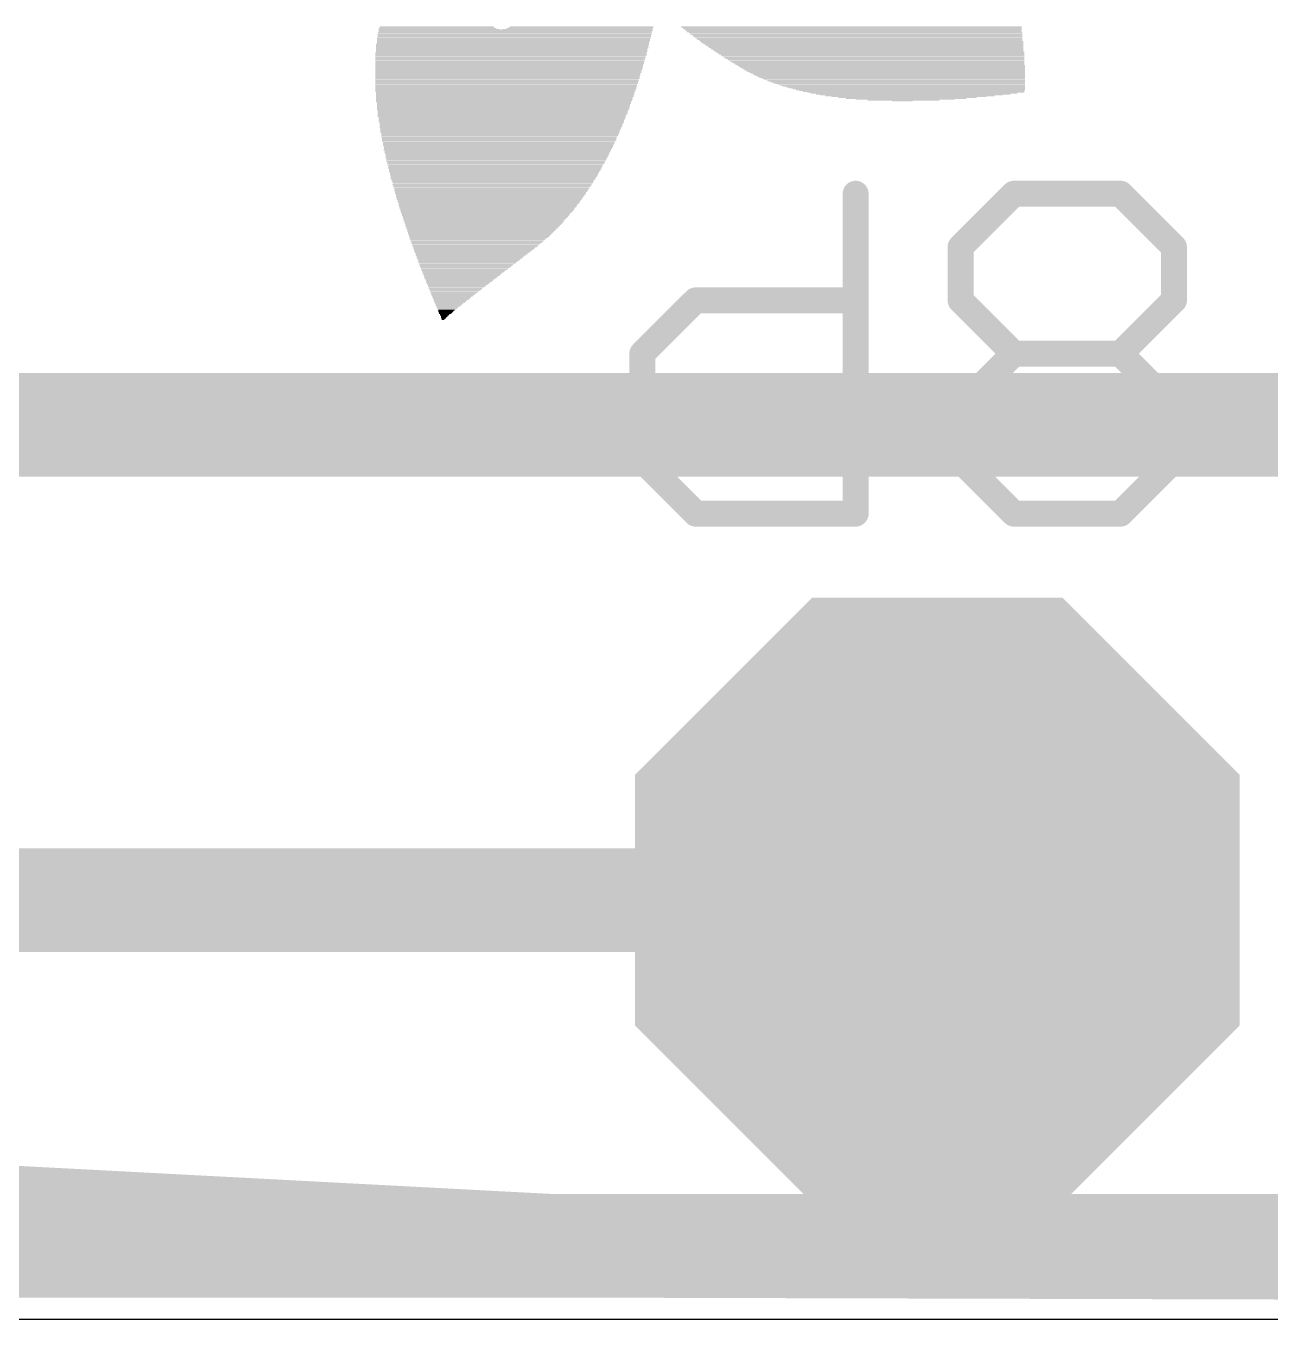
# Model space of a CAD drawing. Extents: x -0.4 to 69.7, y 0.1 to 20.6.
# Drawn here: x 21.452 to 25.11, y 0.102 to 3.966 of the extents above; entities that cross this region are included whole.
import ezdxf

# ---------------------------------------------------------------- set-up
doc = ezdxf.new("R2010")
doc.units = 0
for name, color, linetype in [('1', 12, 'CONTINUOUS'), ('16', 132, 'CONTINUOUS'), ('17', 110, 'CONTINUOUS'), ('20', 53, 'CONTINUOUS'), ('21', 253, 'CONTINUOUS'), ('51', 253, 'CONTINUOUS')]:
    doc.layers.add(name, color=color, linetype=linetype)

# ---------------------------------------------------------------- blocks, each defined once
blk = doc.blocks.new('RECT')
blk.add_solid([(-0.5, -0.5), (0.5, -0.5), (-0.5, 0.5), (0.5, 0.5)])
blk = doc.blocks.new('OCTAGONP')
at = {"const_width": 0.5}
blk.add_lwpolyline([(-0.25, -0.1036), (-0.25, 0.1036), (-0.1036, 0.25), (0.1036, 0.25), (0.25, 0.1036), (0.25, -0.1036), (0.1036, -0.25), (-0.1036, -0.25), (-0.25, -0.1036), (-0.25, 0.1036)], dxfattribs=at)

msp = doc.modelspace()

# ---------------------------------------------------------------- linework, layer by layer
at = {"layer": '1', "const_width": 0.3048}
for points in [[(20.574, 0.508), (22.987, 0.381)], [(22.987, 0.381), (69.469, 0.254)]]:
    msp.add_lwpolyline(points, dxfattribs=at)
at = {"layer": '1', "const_width": 0.1524}
for points in [[(22.9872, 0.4572, 1), (22.9868, 0.3048)], [(22.983, 0.3049, 1), (22.991, 0.4571)]]:
    msp.add_lwpolyline(points, format="xyb", dxfattribs=at)
at = {"layer": '16', "const_width": 0.3048}
for points in [[(12.192, 2.794), (34.798, 2.794)], [(9.017, 1.397), (24.13, 1.397)], [(69.469, 0.381), (-0.254, 0.381)]]:
    msp.add_lwpolyline(points, dxfattribs=at)
at = {"layer": '16', "const_width": 0.1524}
msp.add_lwpolyline([(24.13, 1.3208, 1), (24.13, 1.4732)], format="xyb", dxfattribs=at)
at = {"layer": '20'}
msp.add_line((0.132, 0.165), (69.581, 0.165), dxfattribs=at)
at = {"layer": '21', "const_width": 0.0381}
for points in [[(23.909, 3.474, 1), (23.8709, 3.474)], [(24.3552, 3.4931, 1), (24.3552, 3.455)], [(24.3687, 3.4605, 1), (24.3417, 3.4875)], [(24.6822, 3.4875, 1), (24.6552, 3.4605)], [(24.6687, 3.455, 1), (24.6687, 3.4931)], [(24.1849, 3.3307, 1), (24.2119, 3.3038)], [(24.2175, 3.3172, 1), (24.1794, 3.3172)], [(24.8445, 3.3172, 1), (24.8064, 3.3172)], [(24.812, 3.3038, 1), (24.839, 3.3307)], [(23.4197, 3.1795, 1), (23.4197, 3.1414)], [(23.4331, 3.147, 1), (23.4062, 3.1739)], [(23.89, 3.1414, 1), (23.89, 3.1795)], [(24.2119, 3.1739, 1), (24.1849, 3.147)], [(24.1794, 3.1605, 1), (24.2175, 3.1605)], [(24.8064, 3.1605, 1), (24.8445, 3.1605)], [(24.839, 3.147, 1), (24.812, 3.1739)], [(23.282, 3.0037, 1), (23.2439, 3.0037)], [(23.2494, 3.0172, 1), (23.2764, 2.9902)], [(24.3552, 3.0228, 1), (24.3552, 2.9847)], [(24.3687, 2.9902, 1), (24.3417, 3.0172)], [(24.3417, 2.9902, 1), (24.3687, 3.0172)], [(24.6822, 3.0172, 1), (24.6552, 2.9902)], [(24.6552, 3.0172, 1), (24.6822, 2.9902)], [(24.6687, 2.9847, 1), (24.6687, 3.0228)], [(24.1849, 2.8604, 1), (24.2119, 2.8335)], [(24.2175, 2.8469, 1), (24.1794, 2.8469)], [(24.8445, 2.8469, 1), (24.8064, 2.8469)], [(24.812, 2.8335, 1), (24.839, 2.8604)], [(23.2764, 2.7036, 1), (23.2494, 2.6767)], [(23.2439, 2.6902, 1), (23.282, 2.6902)], [(24.2119, 2.7036, 1), (24.1849, 2.6767)], [(24.1794, 2.6902, 1), (24.2175, 2.6902)], [(24.8064, 2.6902, 1), (24.8445, 2.6902)], [(24.839, 2.6767, 1), (24.812, 2.7036)], [(23.4197, 2.5525, 1), (23.4197, 2.5144)], [(23.4062, 2.5199, 1), (23.4331, 2.5469)], [(23.8709, 2.5334, 1), (23.909, 2.5334)], [(23.89, 2.5144, 1), (23.89, 2.5525)], [(24.3552, 2.5525, 1), (24.3552, 2.5144)], [(24.3417, 2.5199, 1), (24.3687, 2.5469)], [(24.6552, 2.5469, 1), (24.6822, 2.5199)], [(24.6687, 2.5144, 1), (24.6687, 2.5525)]]:
    msp.add_lwpolyline(points, format="xyb", dxfattribs=at)
at = {"layer": '21', "const_width": 0.0762}
for points in [[(23.89, 3.474), (23.89, 2.5334)], [(24.1984, 3.3172), (24.3552, 3.474)], [(24.3552, 3.474), (24.6687, 3.474)], [(24.6687, 3.474), (24.8255, 3.3172)], [(24.1984, 3.1605), (24.1984, 3.3172)], [(24.8255, 3.3172), (24.8255, 3.1605)], [(23.2629, 3.0037), (23.4197, 3.1605)], [(23.4197, 3.1605), (23.89, 3.1605)], [(24.3552, 3.0037), (24.1984, 3.1605)], [(24.8255, 3.1605), (24.6687, 3.0037)], [(23.2629, 2.6902), (23.2629, 3.0037)], [(24.1984, 2.8469), (24.3552, 3.0037)], [(24.3552, 3.0037), (24.6687, 3.0037)], [(24.6687, 3.0037), (24.8255, 2.8469)], [(24.1984, 2.6902), (24.1984, 2.8469)], [(24.8255, 2.8469), (24.8255, 2.6902)], [(23.4197, 2.5334), (23.2629, 2.6902)], [(24.3552, 2.5334), (24.1984, 2.6902)], [(24.8255, 2.6902), (24.6687, 2.5334)], [(23.89, 2.5334), (23.4197, 2.5334)], [(24.6687, 2.5334), (24.3552, 2.5334)]]:
    msp.add_lwpolyline(points, dxfattribs=at)

# ---------------------------------------------------------------- block references
at = {"layer": '17', "xscale": 1.778, "yscale": 1.778, "rotation": 90}
msp.add_blockref('OCTAGONP', (24.13, 1.397), dxfattribs=at)
msp.add_blockref('OCTAGONP', (24.13, 1.397), dxfattribs=at)
at = {"layer": '21', "rotation": 180}
for p, xscale, yscale in [((22.888, 3.9473), 0.8052, 0.0024), ((22.888, 3.9447), 0.8052, 0.0026), ((22.888, 3.9422), 0.8052, 0.0024), ((22.6657, 3.9574), 0.3556, 0.0026), ((22.8905, 3.9549), 0.8052, 0.0024), ((22.8905, 3.9523), 0.8052, 0.0026), ((22.6607, 3.96), 0.3454, 0.0024), ((22.8893, 3.9498), 0.8026, 0.0024), ((22.6594, 3.9625), 0.3378, 0.0024), ((22.6582, 3.965), 0.3352, 0.0026), ((23.0722, 3.9574), 0.4418, 0.0026), ((23.0785, 3.96), 0.4292, 0.0024), ((23.0823, 3.9625), 0.4268, 0.0024), ((23.0849, 3.965), 0.4216, 0.0026), ((23.8773, 3.965), 1.0008, 0.0026), ((23.8786, 3.9625), 0.9982, 0.0024), ((23.8799, 3.96), 0.9956, 0.0024), ((23.8824, 3.9574), 0.9906, 0.0026), ((23.8837, 3.9549), 0.988, 0.0024), ((23.885, 3.9523), 0.9854, 0.0026), ((23.8862, 3.9498), 0.983, 0.0024), ((23.89, 3.9473), 0.9804, 0.0024), ((23.8913, 3.9447), 0.9778, 0.0026), ((23.8926, 3.9422), 0.9752, 0.0024), ((22.8817, 3.9142), 0.8026, 0.0026), ((22.8817, 3.9117), 0.8026, 0.0024), ((22.8804, 3.9092), 0.8, 0.0024), ((22.8804, 3.9066), 0.8, 0.0026), ((22.8804, 3.9041), 0.8, 0.0024), ((22.8842, 3.9295), 0.8026, 0.0024), ((22.8842, 3.9269), 0.8026, 0.0026), ((22.8842, 3.9244), 0.8026, 0.0024), ((22.8842, 3.9219), 0.8026, 0.0024), ((22.8855, 3.932), 0.805, 0.0026), ((22.883, 3.9193), 0.8, 0.0026), ((22.883, 3.9168), 0.8, 0.0024), ((22.8867, 3.9396), 0.8026, 0.0026), ((22.8867, 3.9371), 0.8026, 0.0024), ((22.8867, 3.9346), 0.8026, 0.0024), ((23.8951, 3.9396), 0.9702, 0.0026), ((23.8964, 3.9371), 0.9676, 0.0024), ((23.8976, 3.9346), 0.9652, 0.0024), ((23.9002, 3.932), 0.96, 0.0026), ((23.9015, 3.9295), 0.9574, 0.0024), ((23.9027, 3.9269), 0.955, 0.0026), ((23.9053, 3.9244), 0.9498, 0.0024), ((23.9078, 3.9219), 0.95, 0.0024), ((23.9091, 3.9193), 0.9474, 0.0026), ((23.9116, 3.9168), 0.9424, 0.0024), ((23.9129, 3.9142), 0.9398, 0.0026), ((23.9155, 3.9117), 0.9346, 0.0024), ((23.9167, 3.9092), 0.9322, 0.0024), ((23.9193, 3.9066), 0.927, 0.0026), ((23.9205, 3.9041), 0.9246, 0.0024), ((22.8753, 3.8787), 0.795, 0.0024), ((22.8753, 3.8761), 0.795, 0.0026), ((22.8753, 3.8736), 0.795, 0.0024), ((22.8766, 3.8888), 0.7974, 0.0026), ((22.8766, 3.8863), 0.7974, 0.0024), ((22.8766, 3.8838), 0.7974, 0.0024), ((22.8766, 3.8812), 0.7974, 0.0026), ((22.8741, 3.8711), 0.7924, 0.0024), ((22.8741, 3.8685), 0.7924, 0.0026), ((22.8741, 3.866), 0.7924, 0.0024), ((22.8741, 3.8634), 0.7924, 0.0026), ((22.8791, 3.899), 0.7976, 0.0024), ((22.8791, 3.8965), 0.7976, 0.0024), ((22.8791, 3.8939), 0.7976, 0.0026), ((22.8791, 3.8914), 0.7976, 0.0024), ((22.8804, 3.9015), 0.8, 0.0026), ((23.9231, 3.9015), 0.9194, 0.0026), ((23.9243, 3.899), 0.917, 0.0024), ((23.9269, 3.8965), 0.9118, 0.0024), ((23.9282, 3.8939), 0.9092, 0.0026), ((23.9319, 3.8914), 0.9068, 0.0024), ((23.9332, 3.8888), 0.9042, 0.0026), ((23.9358, 3.8863), 0.899, 0.0024), ((23.937, 3.8838), 0.8966, 0.0024), ((23.9396, 3.8812), 0.8914, 0.0026), ((23.9408, 3.8787), 0.889, 0.0024), ((23.9434, 3.8761), 0.8838, 0.0026), ((23.9446, 3.8736), 0.8814, 0.0024), ((23.9472, 3.8711), 0.8762, 0.0024), ((23.9497, 3.8685), 0.8712, 0.0026), ((23.951, 3.866), 0.8686, 0.0024), ((23.9535, 3.8634), 0.8636, 0.0026), ((22.8715, 3.8533), 0.7874, 0.0024), ((22.8715, 3.8507), 0.7874, 0.0026), ((22.8715, 3.8482), 0.7874, 0.0024), ((22.8715, 3.8457), 0.7874, 0.0024), ((22.8702, 3.8431), 0.7848, 0.0026), ((22.8702, 3.8406), 0.7848, 0.0024), ((22.8702, 3.838), 0.7848, 0.0026), ((22.8677, 3.8279), 0.7798, 0.0024), ((22.8677, 3.8253), 0.7798, 0.0026), ((22.8728, 3.8609), 0.7898, 0.0024), ((22.8728, 3.8584), 0.7898, 0.0024), ((22.8728, 3.8558), 0.7898, 0.0026), ((22.869, 3.8355), 0.7822, 0.0024), ((22.869, 3.833), 0.7822, 0.0024), ((22.869, 3.8304), 0.7822, 0.0026), ((23.9548, 3.8609), 0.861, 0.0024), ((23.9573, 3.8584), 0.856, 0.0024), ((23.9599, 3.8558), 0.8508, 0.0026), ((23.9612, 3.8533), 0.8482, 0.0024), ((23.965, 3.8507), 0.8458, 0.0026), ((23.9675, 3.8482), 0.8408, 0.0024), ((23.9688, 3.8457), 0.8382, 0.0024), ((23.9713, 3.8431), 0.8332, 0.0026), ((23.9739, 3.8406), 0.828, 0.0024), ((23.9752, 3.838), 0.8254, 0.0026), ((23.9777, 3.8355), 0.8204, 0.0024), ((23.9802, 3.833), 0.8154, 0.0024), ((23.9828, 3.8304), 0.8102, 0.0026), ((23.9853, 3.8279), 0.8052, 0.0024), ((23.9879, 3.8253), 0.8, 0.0026), ((22.8677, 3.8228), 0.7798, 0.0024), ((22.8664, 3.8203), 0.7772, 0.0024), ((22.8664, 3.8177), 0.7772, 0.0026), ((22.8664, 3.8152), 0.7772, 0.0024), ((22.8664, 3.8126), 0.7772, 0.0026), ((22.8626, 3.7949), 0.7696, 0.0024), ((22.8626, 3.7923), 0.7696, 0.0026), ((22.8626, 3.7898), 0.7696, 0.0024), ((22.8652, 3.8101), 0.7746, 0.0024), ((22.8652, 3.8076), 0.7746, 0.0024), ((22.8652, 3.805), 0.7746, 0.0026), ((22.8639, 3.8025), 0.772, 0.0024), ((22.8639, 3.7999), 0.772, 0.0026), ((22.8639, 3.7974), 0.772, 0.0024), ((22.8614, 3.7872), 0.767, 0.0026), ((23.9904, 3.8228), 0.795, 0.0024), ((23.9929, 3.8203), 0.79, 0.0024), ((23.9955, 3.8177), 0.7848, 0.0026), ((23.998, 3.8152), 0.7798, 0.0024), ((24.0018, 3.8126), 0.7722, 0.0026), ((24.0044, 3.8101), 0.767, 0.0024), ((24.0082, 3.8076), 0.7594, 0.0024), ((24.0107, 3.805), 0.7544, 0.0026), ((24.0145, 3.8025), 0.7468, 0.0024), ((24.0171, 3.7999), 0.7416, 0.0026), ((24.0209, 3.7974), 0.734, 0.0024), ((24.0247, 3.7949), 0.7264, 0.0024), ((24.0285, 3.7923), 0.7188, 0.0026), ((24.0323, 3.7898), 0.7112, 0.0024), ((24.0374, 3.7872), 0.701, 0.0026), ((22.8614, 3.7847), 0.767, 0.0024), ((22.8614, 3.7822), 0.767, 0.0024), ((22.8601, 3.7796), 0.7644, 0.0026), ((22.8601, 3.7771), 0.7644, 0.0024), ((22.8601, 3.7745), 0.7644, 0.0026), ((22.8575, 3.7568), 0.7544, 0.0024), ((22.8575, 3.7542), 0.7544, 0.0026), ((22.8575, 3.7517), 0.7544, 0.0024), ((22.8601, 3.772), 0.7594, 0.0024), ((22.8601, 3.7695), 0.7594, 0.0024), ((22.8601, 3.7669), 0.7594, 0.0026), ((22.8588, 3.7644), 0.7568, 0.0024), ((22.8588, 3.7618), 0.7568, 0.0026), ((22.8588, 3.7593), 0.7568, 0.0024), ((22.8563, 3.7491), 0.7518, 0.0026), ((24.0412, 3.7847), 0.6934, 0.0024), ((24.0463, 3.7822), 0.6832, 0.0024), ((24.0514, 3.7796), 0.673, 0.0026), ((24.0551, 3.7771), 0.6604, 0.0024), ((24.0602, 3.7745), 0.6502, 0.0026), ((24.0666, 3.772), 0.6374, 0.0024), ((24.0615, 3.7695), 0.607, 0.0024), ((24.059, 3.7669), 0.5714, 0.0026), ((24.0539, 3.7644), 0.5358, 0.0024), ((24.0501, 3.7618), 0.4978, 0.0026), ((24.0463, 3.7593), 0.4546, 0.0024), ((24.0424, 3.7568), 0.4064, 0.0024), ((24.0386, 3.7542), 0.353, 0.0026), ((24.0361, 3.7517), 0.292, 0.0024), ((24.031, 3.7491), 0.2108, 0.0026), ((22.8563, 3.7466), 0.7518, 0.0024), ((22.855, 3.7441), 0.7492, 0.0024), ((22.855, 3.7364), 0.7442, 0.0026), ((22.855, 3.7339), 0.7442, 0.0024), ((22.855, 3.7314), 0.7442, 0.0024), ((22.8537, 3.7288), 0.7416, 0.0026), ((22.8537, 3.7263), 0.7416, 0.0024), ((22.8537, 3.7237), 0.7416, 0.0026), ((22.8563, 3.7415), 0.7466, 0.0026), ((22.8563, 3.739), 0.7466, 0.0024), ((22.8525, 3.7212), 0.739, 0.0024), ((22.8537, 3.7187), 0.7366, 0.0024), ((22.8525, 3.7161), 0.734, 0.0026), ((22.8525, 3.7136), 0.734, 0.0024), ((22.8525, 3.711), 0.734, 0.0026), ((24.0272, 3.7466), 0.061, 0.0024), ((22.8499, 3.7034), 0.729, 0.0026), ((22.8499, 3.7009), 0.729, 0.0024), ((22.8512, 3.7085), 0.7314, 0.0024), ((22.8512, 3.706), 0.7314, 0.0024), ((22.8486, 3.6907), 0.7214, 0.0026), ((22.8486, 3.6882), 0.7214, 0.0024), ((22.8486, 3.6856), 0.7214, 0.0026), ((22.8512, 3.6983), 0.7264, 0.0026), ((22.8499, 3.6958), 0.7238, 0.0024), ((22.8499, 3.6933), 0.7238, 0.0024), ((22.8461, 3.6704), 0.7112, 0.0024), ((22.8487, 3.6831), 0.7162, 0.0024), ((22.8487, 3.6806), 0.7162, 0.0024), ((22.8474, 3.678), 0.7136, 0.0026), ((22.8474, 3.6755), 0.7136, 0.0024), ((22.8474, 3.6729), 0.7136, 0.0026), ((22.8461, 3.6679), 0.7112, 0.0024), ((22.8448, 3.6602), 0.7036, 0.0026), ((22.8448, 3.6577), 0.7036, 0.0024), ((22.8448, 3.6552), 0.7036, 0.0024), ((22.8461, 3.6653), 0.706, 0.0026), ((22.8461, 3.6628), 0.706, 0.0024), ((22.8423, 3.6425), 0.6934, 0.0024), ((22.8423, 3.6399), 0.6934, 0.0026), ((22.8449, 3.6526), 0.6984, 0.0026), ((22.8449, 3.6501), 0.6984, 0.0024), ((22.8436, 3.6475), 0.6958, 0.0026), ((22.8436, 3.645), 0.6958, 0.0024), ((22.8423, 3.6374), 0.6882, 0.0024), ((22.8423, 3.6348), 0.6882, 0.0026), ((22.8423, 3.6323), 0.6882, 0.0024), ((22.841, 3.6298), 0.6858, 0.0024), ((22.841, 3.6272), 0.6858, 0.0026), ((22.841, 3.6247), 0.6808, 0.0024), ((22.841, 3.6221), 0.6808, 0.0026), ((22.8397, 3.6196), 0.6782, 0.0024), ((22.8397, 3.6171), 0.6782, 0.0024), ((22.8385, 3.6145), 0.6756, 0.0026), ((22.8372, 3.6044), 0.668, 0.0024), ((22.8372, 3.6018), 0.668, 0.0026), ((22.8398, 3.612), 0.673, 0.0024), ((22.8385, 3.6094), 0.6704, 0.0026), ((22.8385, 3.6069), 0.6704, 0.0024), ((22.8372, 3.5993), 0.663, 0.0024), ((22.8372, 3.5967), 0.663, 0.0026), ((22.8359, 3.5942), 0.6604, 0.0024), ((22.8359, 3.5917), 0.6604, 0.0024), ((22.8334, 3.579), 0.6502, 0.0024), ((22.836, 3.5891), 0.6552, 0.0026), ((22.836, 3.5866), 0.6552, 0.0024), ((22.8347, 3.584), 0.6526, 0.0026), ((22.8347, 3.5815), 0.6526, 0.0024), ((22.8334, 3.5739), 0.6452, 0.0024), ((22.8334, 3.5713), 0.6452, 0.0026), ((22.8321, 3.5688), 0.6426, 0.0024), ((22.8347, 3.5764), 0.6476, 0.0026), ((22.8321, 3.5637), 0.6376, 0.0026), ((22.8308, 3.5612), 0.635, 0.0024), ((22.8308, 3.5586), 0.635, 0.0026), ((22.8334, 3.5663), 0.64, 0.0024), ((22.8309, 3.5561), 0.6298, 0.0024), ((22.8296, 3.551), 0.6274, 0.0026), ((22.8296, 3.5485), 0.6274, 0.0024), ((22.8309, 3.5536), 0.6298, 0.0024), ((22.8283, 3.5409), 0.6198, 0.0024), ((22.827, 3.5383), 0.6172, 0.0026), ((22.8296, 3.5459), 0.6222, 0.0026), ((22.8296, 3.5434), 0.6222, 0.0024), ((22.8283, 3.5358), 0.6146, 0.0024), ((22.8258, 3.5282), 0.6096, 0.0024), ((22.8271, 3.5332), 0.612, 0.0026), ((22.8271, 3.5307), 0.612, 0.0024), ((22.8245, 3.5205), 0.602, 0.0026), ((22.8245, 3.518), 0.602, 0.0024), ((22.8271, 3.5256), 0.607, 0.0026), ((22.8258, 3.5231), 0.6044, 0.0024), ((22.8232, 3.5129), 0.5944, 0.0026), ((22.8232, 3.5104), 0.5944, 0.0024), ((22.8245, 3.5155), 0.5968, 0.0024), ((22.8207, 3.5002), 0.5842, 0.0026), ((22.8233, 3.5078), 0.5892, 0.0026), ((22.8233, 3.5053), 0.5892, 0.0024), ((22.822, 3.5028), 0.5866, 0.0024), ((22.8194, 3.4926), 0.5766, 0.0024), ((22.822, 3.4977), 0.5816, 0.0024), ((22.8207, 3.4951), 0.579, 0.0026), ((22.8207, 3.4901), 0.574, 0.0024), ((22.8195, 3.4875), 0.5714, 0.0026), ((22.8182, 3.485), 0.5688, 0.0024), ((22.8182, 3.4824), 0.5688, 0.0026), ((22.8182, 3.4799), 0.5638, 0.0024), ((22.8169, 3.4774), 0.5612, 0.0024), ((22.8169, 3.4748), 0.5612, 0.0026), ((22.8156, 3.4697), 0.5538, 0.0026), ((22.8156, 3.4672), 0.5538, 0.0024), ((22.8143, 3.4647), 0.5512, 0.0024), ((22.8169, 3.4723), 0.5562, 0.0024), ((22.8144, 3.4621), 0.546, 0.0026), ((22.8131, 3.4596), 0.5434, 0.0024), ((22.8131, 3.457), 0.5434, 0.0026), ((22.8118, 3.452), 0.536, 0.0024), ((22.8118, 3.4494), 0.536, 0.0026), ((22.8131, 3.4545), 0.5384, 0.0024), ((22.8118, 3.4469), 0.5308, 0.0024), ((22.808, 3.4393), 0.5232, 0.0024), ((22.8106, 3.4443), 0.5282, 0.0026), ((22.8093, 3.4418), 0.5256, 0.0024), ((22.808, 3.4342), 0.5182, 0.0024), ((22.8067, 3.4316), 0.5156, 0.0026), ((22.8093, 3.4367), 0.5206, 0.0026), ((22.8067, 3.4291), 0.5106, 0.0024), ((22.8067, 3.4266), 0.5106, 0.0024), ((22.8054, 3.424), 0.508, 0.0026), ((22.8042, 3.4189), 0.5004, 0.0026), ((22.8029, 3.4164), 0.4978, 0.0024), ((22.8055, 3.4215), 0.5028, 0.0024), ((22.8029, 3.4139), 0.4928, 0.0024), ((22.8029, 3.4113), 0.4928, 0.0026), ((22.8016, 3.4088), 0.4902, 0.0024), ((22.8004, 3.4037), 0.4826, 0.0024), ((22.7991, 3.4012), 0.48, 0.0024), ((22.8017, 3.4062), 0.485, 0.0026), ((22.7991, 3.3986), 0.475, 0.0026), ((22.7978, 3.3961), 0.4724, 0.0024), ((22.7966, 3.3935), 0.4698, 0.0026), ((22.7978, 3.391), 0.4674, 0.0024), ((22.7966, 3.3885), 0.4648, 0.0024), ((22.7953, 3.3859), 0.4622, 0.0026), ((22.7953, 3.3834), 0.4572, 0.0024), ((22.794, 3.3808), 0.4546, 0.0026), ((22.7928, 3.3783), 0.452, 0.0024), ((22.7902, 3.3707), 0.442, 0.0024), ((22.7928, 3.3758), 0.447, 0.0024), ((22.7915, 3.3732), 0.4444, 0.0026), ((22.7902, 3.3681), 0.4368, 0.0026), ((22.7877, 3.3631), 0.4318, 0.0024), ((22.789, 3.3656), 0.4342, 0.0024), ((22.7864, 3.358), 0.4242, 0.0024), ((22.7851, 3.3554), 0.4216, 0.0026), ((22.7877, 3.3605), 0.4266, 0.0026), ((22.7851, 3.3529), 0.4166, 0.0024), ((22.7839, 3.3504), 0.414, 0.0024), ((22.7826, 3.3478), 0.4114, 0.0026), ((22.7826, 3.3453), 0.4064, 0.0024), ((22.7788, 3.3402), 0.3988, 0.0024), ((22.7801, 3.3427), 0.4012, 0.0026), ((22.7775, 3.3351), 0.3912, 0.0026), ((22.7762, 3.3326), 0.3886, 0.0024), ((22.7788, 3.3377), 0.3936, 0.0024), ((22.7737, 3.3275), 0.3784, 0.0024), ((22.7763, 3.33), 0.3834, 0.0026), ((22.7737, 3.325), 0.3734, 0.0024), ((22.7724, 3.3224), 0.3708, 0.0026), ((22.7712, 3.3199), 0.3682, 0.0024), ((22.7686, 3.3148), 0.3582, 0.0024), ((22.7673, 3.3123), 0.3556, 0.0024), ((22.7712, 3.3173), 0.3632, 0.0026), ((22.7648, 3.3072), 0.3454, 0.0024), ((22.7674, 3.3097), 0.3504, 0.0026), ((22.7636, 3.3046), 0.3428, 0.0026), ((22.7635, 3.3021), 0.3378, 0.0024), ((22.761, 3.2996), 0.3328, 0.0024), ((22.761, 3.297), 0.3276, 0.0026), ((22.7572, 3.2919), 0.32, 0.0026), ((22.7598, 3.2945), 0.325, 0.0024), ((22.7572, 3.2894), 0.315, 0.0024), ((22.7559, 3.2869), 0.3124, 0.0024), ((22.7547, 3.2843), 0.3098, 0.0026), ((22.7521, 3.2792), 0.2998, 0.0026), ((22.7534, 3.2818), 0.3022, 0.0024), ((22.7521, 3.2767), 0.2946, 0.0024), ((22.7483, 3.2716), 0.287, 0.0026), ((22.7496, 3.2742), 0.2894, 0.0024), ((22.7483, 3.2691), 0.282, 0.0024), ((22.7458, 3.2665), 0.2768, 0.0026), ((22.7445, 3.264), 0.2742, 0.0024), ((22.7445, 3.2615), 0.2692, 0.0024), ((22.7433, 3.2589), 0.2666, 0.0026), ((22.7394, 3.2513), 0.254, 0.0024), ((22.742, 3.2564), 0.259, 0.0024), ((22.7407, 3.2538), 0.2564, 0.0026), ((22.7381, 3.2488), 0.2464, 0.0024), ((22.7369, 3.2462), 0.2438, 0.0026), ((22.7369, 3.2437), 0.2386, 0.0024), ((22.7344, 3.2411), 0.2336, 0.0026), ((22.7331, 3.2386), 0.231, 0.0024), ((22.7331, 3.2361), 0.226, 0.0024), ((22.7318, 3.2335), 0.2234, 0.0026), ((22.728, 3.2259), 0.2108, 0.0024), ((22.7306, 3.231), 0.2158, 0.0024), ((22.7293, 3.2284), 0.2132, 0.0026), ((22.7267, 3.2234), 0.2032, 0.0024), ((22.7255, 3.2208), 0.2006, 0.0026), ((22.7254, 3.2183), 0.1956, 0.0024), ((22.7216, 3.2132), 0.188, 0.0024), ((22.7242, 3.2157), 0.193, 0.0026), ((22.7217, 3.2107), 0.1828, 0.0024), ((22.7204, 3.2081), 0.1802, 0.0026), ((22.7178, 3.203), 0.1702, 0.0026), ((22.7191, 3.2056), 0.1726, 0.0024), ((22.7166, 3.2005), 0.1676, 0.0024), ((22.7153, 3.198), 0.16, 0.0024), ((22.714, 3.1954), 0.1574, 0.0026), ((22.714, 3.1929), 0.1524, 0.0024), ((22.7102, 3.1878), 0.1448, 0.0024), ((22.7128, 3.1903), 0.1498, 0.0026), ((22.7089, 3.1827), 0.1372, 0.0026), ((22.7102, 3.1853), 0.1396, 0.0024), ((22.7064, 3.1776), 0.127, 0.0026), ((22.7051, 3.1751), 0.1244, 0.0024), ((22.7077, 3.1802), 0.1294, 0.0024), ((22.7051, 3.1726), 0.1194, 0.0024), ((22.7026, 3.17), 0.1142, 0.0026), ((22.7026, 3.1675), 0.1092, 0.0024), ((22.7013, 3.1649), 0.1066, 0.0026), ((22.7013, 3.1624), 0.1016, 0.0024), ((22.6975, 3.1573), 0.094, 0.0026), ((22.6988, 3.1599), 0.0964, 0.0024), ((22.6975, 3.1548), 0.0888, 0.0024), ((22.695, 3.1522), 0.0838, 0.0026), ((22.6937, 3.1472), 0.0762, 0.0024), ((22.6924, 3.1446), 0.0736, 0.0026), ((22.695, 3.1497), 0.0786, 0.0024), ((22.6912, 3.1421), 0.066, 0.0024), ((22.6899, 3.1395), 0.0634, 0.0026), ((22.6899, 3.137), 0.0584, 0.0024), ((22.6886, 3.1345), 0.0558, 0.0024), ((22.6874, 3.1319), 0.0482, 0.0026), ((22.6861, 3.1294), 0.0456, 0.0024), ((22.6848, 3.1268), 0.0432, 0.0026), ((22.6835, 3.1218), 0.0356, 0.0024), ((22.6848, 3.1243), 0.038, 0.0024), ((22.681, 3.1167), 0.0254, 0.0024), ((22.6823, 3.1192), 0.0278, 0.0026), ((22.6797, 3.1116), 0.0178, 0.0024), ((22.681, 3.1141), 0.0202, 0.0026), ((22.6785, 3.1091), 0.0152, 0.0024), ((22.6772, 3.104), 0.0076, 0.0024), ((22.6785, 3.1065), 0.01, 0.0026)]:
    msp.add_blockref('RECT', p, dxfattribs=dict(at, xscale=xscale, yscale=yscale))
at = {"layer": '51', "xscale": 0.508, "yscale": 0.508}
msp.add_blockref('RECT', (24.13, 1.397), dxfattribs=at)

doc.saveas('drawing.dxf')
